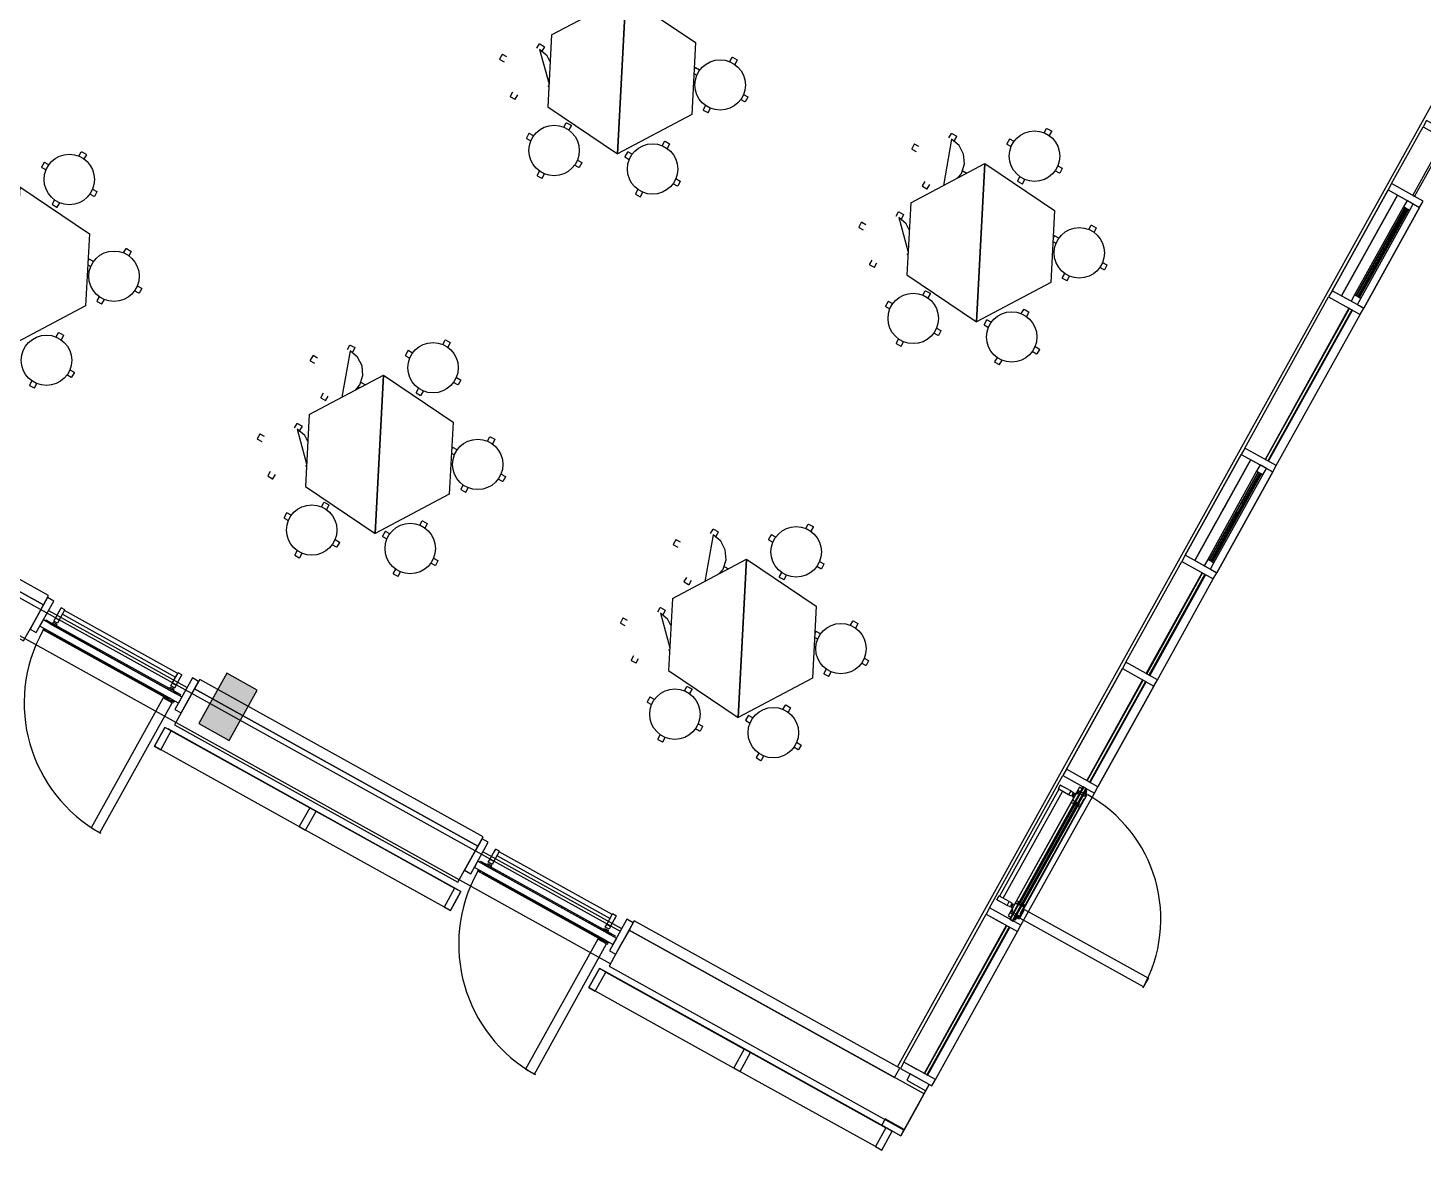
# Model space of a CAD drawing. Header units: metres. Extents: x 2.3 to 42.8, y 0.9 to 31.9.
# Drawn here: x 18.108 to 21.921, y 0.925 to 3.992 of the extents above; entities that cross this region are included whole.
import ezdxf

# ---------------------------------------------------------------- set-up
doc = ezdxf.new("R2010")
doc.units = ezdxf.units.M
for name, color, linetype in [('ARREDI', 9, 'Continuous'), ('INFISSI_VETRATE', 4, 'Continuous'), ('PARETI_STRUTTURE', 7, 'Continuous'), ('PILASTRI_SETTI', 8, 'Continuous'), ('PORTE_SCALE', 2, 'Continuous')]:
    doc.layers.add(name, color=color, linetype=linetype)

msp = doc.modelspace()

# ---------------------------------------------------------------- linework, layer by layer
at = {"layer": 'ARREDI'}
for points in [[(19.5393, 3.9723), (19.7422, 4.0798), (19.7192, 3.6473), (19.7422, 4.0798), (19.9325, 3.9514)], [(19.5393, 3.9723), (19.5289, 3.7757)], [(19.4993, 3.9358), (19.5058, 3.9476)], [(19.5058, 3.9476), (19.5069, 3.9479)], [(19.5354, 3.8985), (19.5269, 3.915), (19.5064, 3.9324), (19.5322, 3.8375)], [(19.5069, 3.9479), (19.5193, 3.941)], [(19.5196, 3.9399), (19.513, 3.9282)], [(19.5193, 3.941), (19.5196, 3.9399)], [(19.9325, 3.9514), (19.9221, 3.7548)], [(19.4041, 3.9185), (19.3972, 3.9061)], [(19.3972, 3.9061), (19.3975, 3.905)], [(19.3975, 3.905), (19.4093, 3.8985)], [(19.4052, 3.9188), (19.4041, 3.9185)], [(19.4169, 3.9123), (19.4052, 3.9188)], [(20.0262, 3.8994), (20.0327, 3.9111)], [(20.0327, 3.9111), (20.0338, 3.9114)], [(20.0338, 3.9114), (20.0462, 3.9046)], [(20.0465, 3.9035), (20.04, 3.8918)], [(20.0462, 3.9046), (20.0465, 3.9035)], [(19.928, 3.8666), (19.9362, 3.8621)], [(19.931, 3.8821), (19.9286, 3.8776)], [(19.9321, 3.8824), (19.931, 3.8821)], [(19.9438, 3.8759), (19.9321, 3.8824)], [(19.4328, 3.8162), (19.4263, 3.8044)], [(19.5318, 3.8305), (19.529, 3.8321)], [(19.4263, 3.8044), (19.4266, 3.8034)], [(19.4266, 3.8034), (19.439, 3.7965)], [(19.439, 3.7965), (19.4401, 3.7968)], [(19.4401, 3.7968), (19.4466, 3.8085)], [(19.5289, 3.7757), (19.7192, 3.6473)], [(19.9597, 3.7797), (19.9532, 3.768)], [(20.0676, 3.7891), (20.0559, 3.7956)], [(20.0635, 3.8094), (20.0752, 3.8029)], [(20.0687, 3.7894), (20.0676, 3.7891)], [(20.0756, 3.8018), (20.0687, 3.7894)], [(20.0753, 3.8029), (20.0756, 3.8018)], [(19.9221, 3.7548), (19.7192, 3.6473)], [(19.9532, 3.768), (19.9535, 3.7669)], [(19.9535, 3.7669), (19.9659, 3.76)], [(19.9659, 3.76), (19.967, 3.7603)], [(19.967, 3.7603), (19.9735, 3.7721)], [(19.4773, 3.7028), (19.4704, 3.6905)], [(19.4783, 3.7032), (19.4773, 3.7028)], [(19.4901, 3.6966), (19.4783, 3.7032)], [(19.5724, 3.7202), (19.5789, 3.7319)], [(19.5789, 3.7319), (19.58, 3.7322)], [(19.58, 3.7322), (19.5924, 3.7254)], [(19.5927, 3.7243), (19.5862, 3.7126)], [(19.5924, 3.7253), (19.5927, 3.7243)], [(20.6254, 3.6911), (20.6319, 3.7028)], [(20.6319, 3.7028), (20.633, 3.7031)], [(20.633, 3.7031), (20.6454, 3.6962)], [(20.8856, 3.7048), (20.8921, 3.7165)], [(20.8921, 3.7165), (20.8932, 3.7168)], [(20.8932, 3.7168), (20.9056, 3.7099)], [(20.9059, 3.7088), (20.8994, 3.6971)], [(20.9056, 3.7099), (20.9059, 3.7088)], [(19.4704, 3.6905), (19.4707, 3.6894)], [(19.4707, 3.6894), (19.4824, 3.6829)], [(19.8416, 3.6696), (19.8481, 3.6813)], [(19.8481, 3.6813), (19.8492, 3.6816)], [(19.8492, 3.6816), (19.8615, 3.6748)], [(19.8619, 3.6737), (19.8553, 3.662)], [(19.8615, 3.6748), (19.8619, 3.6737)], [(20.5303, 3.6737), (20.5234, 3.6613)], [(20.5234, 3.6613), (20.5237, 3.6603)], [(20.5313, 3.674), (20.5303, 3.6737)], [(20.5431, 3.6675), (20.5313, 3.674)], [(20.6481, 3.5807), (20.6593, 3.594), (20.6675, 3.6196), (20.6653, 3.6464), (20.653, 3.6703), (20.6325, 3.6876), (20.61, 3.5605)], [(20.6457, 3.6952), (20.6392, 3.6834)], [(20.6454, 3.6962), (20.6457, 3.6952)], [(20.7835, 3.675), (20.7839, 3.674)], [(20.7904, 3.6874), (20.7836, 3.675)], [(20.7839, 3.6739), (20.7956, 3.6674)], [(20.7915, 3.6877), (20.7904, 3.6874)], [(20.8032, 3.6812), (20.7915, 3.6877)], [(18.1522, 3.6236), (18.1453, 3.6112)], [(18.1533, 3.6239), (18.1522, 3.6236)], [(18.165, 3.6174), (18.1533, 3.6239)], [(18.2474, 3.641), (18.2539, 3.6527)], [(18.2539, 3.6527), (18.255, 3.653)], [(18.255, 3.653), (18.2673, 3.6461)], [(18.2677, 3.645), (18.2611, 3.6333)], [(18.2673, 3.6461), (18.2677, 3.6451)], [(19.6097, 3.6302), (19.6215, 3.6237)], [(19.6215, 3.6237), (19.6218, 3.6226)], [(19.7464, 3.6523), (19.7395, 3.6399)], [(19.7395, 3.6399), (19.7398, 3.6388)], [(19.7398, 3.6388), (19.7516, 3.6323)], [(19.7475, 3.6526), (19.7464, 3.6523)], [(19.7592, 3.6461), (19.7475, 3.6526)], [(20.5237, 3.6603), (20.5354, 3.6538)], [(18.1453, 3.6112), (18.1456, 3.6102)], [(18.1456, 3.6102), (18.1574, 3.6036)], [(19.506, 3.6005), (19.4994, 3.5888)], [(19.4995, 3.5888), (19.4998, 3.5877)], [(19.4998, 3.5877), (19.5121, 3.5808)], [(19.5132, 3.5811), (19.5197, 3.5929)], [(19.6138, 3.6099), (19.6021, 3.6164)], [(19.6149, 3.6102), (19.6138, 3.6099)], [(19.6218, 3.6226), (19.6149, 3.6102)], [(20.5209, 3.5133), (20.7237, 3.6208), (20.7008, 3.1883), (20.7237, 3.6208), (20.9141, 3.4924)], [(20.6578, 3.5858), (20.6551, 3.5873)], [(20.6628, 3.6011), (20.6744, 3.5946)], [(20.8191, 3.5851), (20.8126, 3.5733)], [(20.927, 3.5945), (20.9153, 3.601)], [(20.9229, 3.6148), (20.9346, 3.6082)], [(20.9281, 3.5948), (20.927, 3.5945)], [(20.9349, 3.6072), (20.9281, 3.5948)], [(20.9346, 3.6082), (20.9349, 3.6072)], [(17.8827, 3.4495), (18.0855, 3.557), (18.0625, 3.1245), (18.0855, 3.557), (18.2758, 3.4286)], [(18.2847, 3.551), (18.2964, 3.5444)], [(19.5122, 3.5808), (19.5132, 3.5811)], [(19.7751, 3.5499), (19.7686, 3.5382)], [(19.883, 3.5593), (19.8713, 3.5658)], [(19.8789, 3.5796), (19.8906, 3.5731)], [(19.884, 3.5596), (19.883, 3.5593)], [(19.8909, 3.572), (19.8841, 3.5596)], [(19.8906, 3.5731), (19.8909, 3.572)], [(20.559, 3.5714), (20.5525, 3.5597)], [(20.5525, 3.5597), (20.5528, 3.5586)], [(20.5528, 3.5586), (20.5652, 3.5517)], [(20.5652, 3.5517), (20.5662, 3.552)], [(20.5662, 3.552), (20.5727, 3.5637)], [(20.8126, 3.5733), (20.8129, 3.5723)], [(20.8129, 3.5723), (20.8253, 3.5654)], [(20.8253, 3.5654), (20.8264, 3.5657)], [(20.8264, 3.5657), (20.8329, 3.5774)], [(18.1809, 3.5213), (18.1744, 3.5096)], [(18.1744, 3.5096), (18.1747, 3.5085)], [(18.1747, 3.5085), (18.1871, 3.5016)], [(18.1882, 3.5019), (18.1947, 3.5136)], [(18.2888, 3.5307), (18.2771, 3.5372)], [(18.2898, 3.531), (18.2888, 3.5307)], [(18.2967, 3.5434), (18.2899, 3.531)], [(18.2964, 3.5444), (18.2967, 3.5434)], [(19.7686, 3.5382), (19.7689, 3.5371)], [(19.7689, 3.5371), (19.7813, 3.5303)], [(19.7813, 3.5302), (19.7824, 3.5306)], [(19.7824, 3.5306), (19.7889, 3.5423)], [(20.5209, 3.5133), (20.5104, 3.3167)], [(18.1871, 3.5016), (18.1882, 3.5019)], [(20.4808, 3.4768), (20.4874, 3.4885)], [(20.4874, 3.4885), (20.4884, 3.4888)], [(20.517, 3.4394), (20.5085, 3.456), (20.4879, 3.4734), (20.5137, 3.3785)], [(20.4884, 3.4888), (20.5008, 3.482)], [(20.5011, 3.4809), (20.4946, 3.4692)], [(20.5008, 3.482), (20.5011, 3.4809)], [(20.9141, 3.4924), (20.9036, 3.2958)], [(20.3857, 3.4595), (20.3788, 3.4471)], [(20.3788, 3.4471), (20.3791, 3.446)], [(20.3791, 3.446), (20.3908, 3.4395)], [(20.3868, 3.4598), (20.3857, 3.4595)], [(20.3985, 3.4533), (20.3868, 3.4598)], [(21.0078, 3.4404), (21.0143, 3.4521)], [(21.0143, 3.4521), (21.0153, 3.4524)], [(21.0153, 3.4524), (21.0277, 3.4455)], [(21.028, 3.4445), (21.0215, 3.4327)], [(21.0277, 3.4455), (21.028, 3.4445)], [(18.2758, 3.4286), (18.2654, 3.232)], [(20.9096, 3.4076), (20.9177, 3.403)], [(20.9126, 3.423), (20.9101, 3.4186)], [(20.9137, 3.4233), (20.9126, 3.423)], [(20.9254, 3.4168), (20.9137, 3.4233)], [(18.2744, 3.3592), (18.2719, 3.3548)], [(18.2755, 3.3595), (18.2744, 3.3592)], [(18.2872, 3.353), (18.2755, 3.3595)], [(18.3695, 3.3766), (18.3761, 3.3883)], [(18.3761, 3.3883), (18.3771, 3.3886)], [(18.3771, 3.3886), (18.3895, 3.3817)], [(18.3898, 3.3807), (18.3833, 3.3689)], [(18.3895, 3.3817), (18.3898, 3.3807)], [(20.4144, 3.3571), (20.4079, 3.3454)], [(20.5133, 3.3715), (20.5105, 3.373)], [(18.2713, 3.3438), (18.2795, 3.3393)], [(20.4079, 3.3454), (20.4082, 3.3443)], [(20.4082, 3.3443), (20.4206, 3.3374)], [(20.4206, 3.3374), (20.4216, 3.3377)], [(20.4216, 3.3377), (20.4282, 3.3495)], [(20.9413, 3.3207), (20.9348, 3.309)], [(21.0492, 3.3301), (21.0374, 3.3366)], [(21.0451, 3.3504), (21.0568, 3.3438)], [(21.0502, 3.3304), (21.0492, 3.3301)], [(21.0571, 3.3428), (21.0502, 3.3304)], [(21.0568, 3.3439), (21.0571, 3.3428)], [(18.4069, 3.2866), (18.4186, 3.2801)], [(18.4186, 3.2801), (18.4189, 3.279)], [(20.5104, 3.3167), (20.7008, 3.1883)], [(20.9036, 3.2958), (20.7008, 3.1883)], [(20.9348, 3.309), (20.9351, 3.3079)], [(20.9351, 3.3079), (20.9475, 3.301)], [(20.9475, 3.301), (20.9486, 3.3013)], [(20.9486, 3.3013), (20.9551, 3.313)], [(18.3031, 3.2569), (18.2966, 3.2452)], [(18.2966, 3.2452), (18.2969, 3.2441)], [(18.2969, 3.2441), (18.3093, 3.2372)], [(18.3103, 3.2375), (18.3169, 3.2492)], [(18.4109, 3.2663), (18.3992, 3.2728)], [(18.412, 3.2666), (18.4109, 3.2663)], [(18.4189, 3.279), (18.412, 3.2666)], [(20.4588, 3.2438), (20.4519, 3.2314)], [(20.4599, 3.2441), (20.4588, 3.2438)], [(20.4716, 3.2376), (20.4599, 3.2441)], [(20.554, 3.2612), (20.5605, 3.2729)], [(20.5605, 3.2729), (20.5616, 3.2732)], [(20.5616, 3.2732), (20.574, 3.2663)], [(20.5743, 3.2652), (20.5677, 3.2535)], [(20.574, 3.2663), (20.5743, 3.2652)], [(18.2654, 3.232), (18.0626, 3.1245)], [(18.3093, 3.2372), (18.3103, 3.2375)], [(20.4519, 3.2314), (20.4522, 3.2303)], [(20.4522, 3.2303), (20.464, 3.2238)], [(20.8231, 3.2106), (20.8296, 3.2223)], [(20.8296, 3.2223), (20.8307, 3.2226)], [(20.8307, 3.2226), (20.8431, 3.2157)], [(20.8434, 3.2147), (20.8369, 3.2029)], [(20.8431, 3.2157), (20.8434, 3.2147)], [(20.5913, 3.1711), (20.603, 3.1646)], [(20.728, 3.1932), (20.7211, 3.1808)], [(20.7211, 3.1808), (20.7214, 3.1798)], [(20.7214, 3.1798), (20.7331, 3.1732)], [(20.729, 3.1935), (20.728, 3.1932)], [(20.7408, 3.187), (20.729, 3.1935)], [(18.1849, 3.1468), (18.1914, 3.1585)], [(18.1914, 3.1585), (18.1925, 3.1588)], [(18.1925, 3.1588), (18.2049, 3.1519)], [(18.2052, 3.1509), (18.1987, 3.1391)], [(18.2049, 3.1519), (18.2052, 3.1509)], [(19.2416, 3.1265), (19.2481, 3.1382)], [(19.2481, 3.1383), (19.2492, 3.1386)], [(19.2492, 3.1386), (19.2616, 3.1317)], [(19.2619, 3.1306), (19.2554, 3.1189)], [(19.2616, 3.1317), (19.2619, 3.1306)], [(20.4875, 3.1415), (20.481, 3.1297)], [(20.481, 3.1297), (20.4813, 3.1287)], [(20.4813, 3.1287), (20.4937, 3.1218)], [(20.4948, 3.1221), (20.5013, 3.1338)], [(20.5954, 3.1509), (20.5837, 3.1574)], [(20.5965, 3.1512), (20.5954, 3.1509)], [(20.6033, 3.1636), (20.5965, 3.1512)], [(20.603, 3.1646), (20.6033, 3.1636)], [(18.8863, 3.0955), (18.8794, 3.0831)], [(18.8874, 3.0958), (18.8863, 3.0955)], [(18.8991, 3.0893), (18.8874, 3.0958)], [(19.0041, 3.0025), (19.0154, 3.0157), (19.0236, 3.0413), (19.0214, 3.0681), (19.0091, 3.092), (18.9886, 3.1094), (18.966, 2.9823)], [(18.9815, 3.1129), (18.988, 3.1246)], [(18.988, 3.1246), (18.989, 3.1249)], [(18.989, 3.1249), (19.0014, 3.118)], [(19.0017, 3.1169), (18.9952, 3.1052)], [(19.0014, 3.118), (19.0017, 3.1169)], [(19.1465, 3.1092), (19.1396, 3.0968)], [(19.1396, 3.0968), (19.1399, 3.0957)], [(19.1399, 3.0957), (19.1516, 3.0892)], [(19.1475, 3.1095), (19.1465, 3.1092)], [(19.1593, 3.103), (19.1475, 3.1095)], [(20.4937, 3.1218), (20.4948, 3.1221)], [(20.7567, 3.0909), (20.7502, 3.0792)], [(20.8645, 3.1003), (20.8528, 3.1068)], [(20.8605, 3.1206), (20.8722, 3.1141)], [(20.8656, 3.1006), (20.8645, 3.1003)], [(20.8725, 3.113), (20.8656, 3.1006)], [(20.8722, 3.1141), (20.8725, 3.113)], [(18.2222, 3.0568), (18.234, 3.0503)], [(18.8794, 3.0831), (18.8797, 3.082)], [(18.8797, 3.082), (18.8914, 3.0755)], [(20.7502, 3.0792), (20.7505, 3.0781)], [(20.7505, 3.0781), (20.7629, 3.0712)], [(20.7629, 3.0712), (20.7639, 3.0715)], [(20.7639, 3.0715), (20.7704, 3.0832)], [(18.1185, 3.0271), (18.1119, 3.0154)], [(18.1119, 3.0154), (18.1123, 3.0143)], [(18.1123, 3.0143), (18.1246, 3.0074)], [(18.1257, 3.0077), (18.1322, 3.0194)], [(18.2263, 3.0365), (18.2146, 3.043)], [(18.2274, 3.0368), (18.2263, 3.0365)], [(18.2343, 3.0492), (18.2274, 3.0368)], [(18.234, 3.0503), (18.2343, 3.0492)], [(18.8769, 2.935), (19.0798, 3.0426), (19.0568, 2.6101), (19.0798, 3.0426), (19.2701, 2.9142)], [(19.0188, 3.0228), (19.0304, 3.0164)], [(19.283, 3.0162), (19.2713, 3.0227)], [(19.2789, 3.0365), (19.2907, 3.03)], [(19.2841, 3.0165), (19.283, 3.0162)], [(19.291, 3.0289), (19.2841, 3.0165)], [(19.2907, 3.03), (19.291, 3.0289)], [(18.1246, 3.0074), (18.1257, 3.0077)], [(18.915, 2.9932), (18.9085, 2.9814)], [(18.9085, 2.9814), (18.9088, 2.9804)], [(18.9088, 2.9804), (18.9212, 2.9735)], [(18.9223, 2.9738), (18.9288, 2.9855)], [(19.0138, 3.0076), (19.0111, 3.0091)], [(19.1752, 3.0068), (19.1687, 2.9951)], [(19.1687, 2.9951), (19.169, 2.994)], [(19.169, 2.994), (19.1813, 2.9872)], [(19.1814, 2.9872), (19.1824, 2.9875)], [(19.1824, 2.9875), (19.1889, 2.9992)], [(18.9212, 2.9735), (18.9223, 2.9738)], [(18.8369, 2.8986), (18.8434, 2.9103)], [(18.8434, 2.9103), (18.8445, 2.9106)], [(18.8445, 2.9106), (18.8568, 2.9037)], [(18.8572, 2.9027), (18.8506, 2.8909)], [(18.8568, 2.9037), (18.8572, 2.9027)], [(18.8769, 2.935), (18.8665, 2.7384)], [(19.2701, 2.9142), (19.2597, 2.7176)], [(18.7417, 2.8812), (18.7348, 2.8688)], [(18.7348, 2.8688), (18.7351, 2.8678)], [(18.7351, 2.8678), (18.7469, 2.8612)], [(18.7428, 2.8815), (18.7417, 2.8812)], [(18.7545, 2.875), (18.7428, 2.8815)], [(18.873, 2.8612), (18.8645, 2.8778), (18.844, 2.8951), (18.8697, 2.8002)], [(19.3638, 2.8621), (19.3703, 2.8739)], [(19.3703, 2.8739), (19.3714, 2.8742)], [(19.3714, 2.8742), (19.3838, 2.8673)], [(19.3841, 2.8662), (19.3776, 2.8545)], [(19.3838, 2.8673), (19.3841, 2.8662)], [(19.2656, 2.8294), (19.2738, 2.8248)], [(19.2686, 2.8448), (19.2662, 2.8403)], [(19.2697, 2.8451), (19.2686, 2.8448)], [(19.2814, 2.8386), (19.2697, 2.8451)], [(18.8694, 2.7932), (18.8666, 2.7948)], [(18.7704, 2.7789), (18.7639, 2.7672)], [(18.7639, 2.7672), (18.7642, 2.7661)], [(18.7642, 2.7661), (18.7766, 2.7592)], [(18.7766, 2.7592), (18.7777, 2.7595)], [(18.7777, 2.7595), (18.7842, 2.7712)], [(19.4052, 2.7518), (19.3935, 2.7584)], [(19.4011, 2.7721), (19.4128, 2.7656)], [(19.4063, 2.7522), (19.4052, 2.7518)], [(19.4131, 2.7645), (19.4063, 2.7522)], [(19.4128, 2.7656), (19.4131, 2.7645)], [(18.8665, 2.7384), (19.0568, 2.6101)], [(19.2596, 2.7176), (19.0568, 2.6101)], [(19.2973, 2.7424), (19.2908, 2.7307)], [(19.2908, 2.7307), (19.2911, 2.7297)], [(19.2911, 2.7297), (19.3035, 2.7228)], [(19.3035, 2.7228), (19.3046, 2.7231)], [(19.3046, 2.7231), (19.3111, 2.7348)], [(18.91, 2.6829), (18.9165, 2.6946)], [(18.9165, 2.6947), (18.9176, 2.695)], [(18.9176, 2.695), (18.93, 2.6881)], [(18.9303, 2.687), (18.9238, 2.6753)], [(18.93, 2.6881), (18.9303, 2.687)], [(18.8148, 2.6656), (18.808, 2.6532)], [(18.808, 2.6532), (18.8083, 2.6521)], [(18.8083, 2.6521), (18.82, 2.6456)], [(18.8159, 2.6659), (18.8148, 2.6656)], [(18.8276, 2.6594), (18.8159, 2.6659)], [(19.1792, 2.6323), (19.1857, 2.6441)], [(19.1857, 2.6441), (19.1867, 2.6444)], [(19.1867, 2.6444), (19.1991, 2.6375)], [(19.1994, 2.6364), (19.1929, 2.6247)], [(19.1991, 2.6375), (19.1994, 2.6364)], [(20.2341, 2.6233), (20.2406, 2.635)], [(20.2406, 2.635), (20.2417, 2.6353)], [(20.2417, 2.6353), (20.2541, 2.6285)], [(19.084, 2.615), (19.0771, 2.6026)], [(19.0771, 2.6026), (19.0774, 2.6015)], [(19.0774, 2.6015), (19.0891, 2.595)], [(19.0851, 2.6153), (19.084, 2.615)], [(19.0968, 2.6088), (19.0851, 2.6153)], [(19.9966, 2.4993), (20.0079, 2.5125), (20.0161, 2.5381), (20.0139, 2.5649), (20.0016, 2.5888), (19.9811, 2.6062), (19.9585, 2.479)], [(19.974, 2.6096), (19.9805, 2.6214)], [(19.9805, 2.6214), (19.9816, 2.6217)], [(19.9816, 2.6217), (19.9939, 2.6148)], [(19.9943, 2.6137), (19.9877, 2.602)], [(19.9939, 2.6148), (19.9943, 2.6137)], [(20.139, 2.606), (20.1321, 2.5936)], [(20.1321, 2.5936), (20.1324, 2.5925)], [(20.14, 2.6063), (20.139, 2.606)], [(20.1518, 2.5998), (20.14, 2.6063)], [(20.2544, 2.6274), (20.2479, 2.6157)], [(20.2541, 2.6285), (20.2544, 2.6274)], [(18.8436, 2.5632), (18.837, 2.5515)], [(18.8508, 2.5439), (18.8573, 2.5556)], [(18.9514, 2.5726), (18.9397, 2.5791)], [(18.9473, 2.5929), (18.9591, 2.5864)], [(18.9525, 2.5729), (18.9514, 2.5726)], [(18.9594, 2.5853), (18.9525, 2.5729)], [(18.9591, 2.5864), (18.9594, 2.5853)], [(19.8788, 2.5923), (19.8719, 2.5799)], [(19.8719, 2.5799), (19.8722, 2.5788)], [(19.8722, 2.5788), (19.884, 2.5723)], [(19.8799, 2.5926), (19.8788, 2.5923)], [(19.8916, 2.5861), (19.8799, 2.5926)], [(20.1324, 2.5925), (20.1441, 2.586)], [(18.837, 2.5515), (18.8373, 2.5504)], [(18.8373, 2.5504), (18.8497, 2.5436)], [(18.8497, 2.5436), (18.8508, 2.5439)], [(19.2206, 2.5221), (19.2088, 2.5286)], [(19.2165, 2.5423), (19.2282, 2.5358)], [(19.2216, 2.5224), (19.2206, 2.5221)], [(19.2285, 2.5347), (19.2216, 2.5224)], [(19.2282, 2.5358), (19.2285, 2.5348)], [(19.8694, 2.4318), (20.0723, 2.5393), (20.0493, 2.1068), (20.0723, 2.5393), (20.2626, 2.411)], [(20.0113, 2.5196), (20.0229, 2.5132)], [(20.2755, 2.513), (20.2638, 2.5195)], [(20.2715, 2.5333), (20.2832, 2.5268)], [(20.2835, 2.5257), (20.2766, 2.5133)], [(20.2832, 2.5268), (20.2835, 2.5257)], [(19.1127, 2.5127), (19.1062, 2.5009)], [(19.1062, 2.5009), (19.1065, 2.4999)], [(19.1065, 2.4999), (19.1189, 2.493)], [(19.1189, 2.493), (19.12, 2.4933)], [(19.12, 2.4933), (19.1265, 2.505)], [(19.9075, 2.4899), (19.901, 2.4782)], [(19.9148, 2.4706), (19.9213, 2.4823)], [(20.0063, 2.5044), (20.0036, 2.5059)], [(20.1677, 2.5036), (20.1612, 2.4919)], [(20.1612, 2.4919), (20.1615, 2.4908)], [(20.1615, 2.4908), (20.1739, 2.484)], [(20.1739, 2.4839), (20.1749, 2.4843)], [(20.1749, 2.4843), (20.1814, 2.496)], [(20.2766, 2.5133), (20.2755, 2.513)], [(19.901, 2.4782), (19.9013, 2.4772)], [(19.9013, 2.4772), (19.9137, 2.4703)], [(19.9137, 2.4703), (19.9148, 2.4706)], [(18.1933, 2.3728), (18.183, 2.3785), (18.1976, 2.405), (18.1982, 2.4059), (18.1985, 2.4066), (18.1986, 2.4068)], [(18.1982, 2.406), (18.1977, 2.405), (18.1969, 2.4037), (18.1961, 2.4022), (18.1952, 2.4006), (18.1944, 2.399), (18.1935, 2.3976), (18.1928, 2.3963)], [(18.1933, 2.3728), (18.208, 2.3992), (18.2085, 2.4002), (18.2089, 2.4008), (18.209, 2.401), (18.1986, 2.4068)], [(19.8294, 2.3954), (19.8359, 2.4071)], [(19.8359, 2.4071), (19.837, 2.4074)], [(19.837, 2.4074), (19.8494, 2.4005)], [(19.8694, 2.4318), (19.859, 2.2352)], [(20.2626, 2.411), (20.2522, 2.2144)], [(18.1426, 2.3602), (18.1472, 2.3685)], [(18.1552, 2.3707), (18.157, 2.374)], [(18.157, 2.374), (18.1713, 2.366)], [(18.1645, 2.3683), (18.1633, 2.3662)], [(18.1707, 2.3649), (18.1645, 2.3683)], [(18.1674, 2.3653), (18.168, 2.3664)], [(18.1697, 2.364), (18.1674, 2.3653)], [(18.168, 2.3664), (18.1703, 2.3651)], [(18.1681, 2.3636), (18.1687, 2.3646)], [(18.1687, 2.3646), (18.1728, 2.3623)], [(18.1703, 2.3651), (18.1697, 2.3641)], [(18.1713, 2.366), (18.1707, 2.3649)], [(18.1728, 2.3623), (18.1741, 2.3645)], [(18.1741, 2.3645), (18.1922, 2.3544)], [(18.1749, 2.364), (18.1768, 2.3675)], [(18.1768, 2.3675), (18.1872, 2.3617), (18.1852, 2.3583)], [(18.1786, 2.3706), (18.1829, 2.3785)], [(18.1889, 2.3649), (18.1786, 2.3706)], [(18.1933, 2.3728), (18.1889, 2.3649)], [(18.2023, 2.389), (18.5116, 2.2172)], [(18.5173, 2.2275), (18.208, 2.3993)], [(19.7342, 2.378), (19.7273, 2.3656)], [(19.7273, 2.3656), (19.7276, 2.3645)], [(19.7276, 2.3645), (19.7394, 2.358)], [(19.7353, 2.3783), (19.7342, 2.378)], [(19.747, 2.3718), (19.7353, 2.3783)], [(19.8655, 2.358), (19.857, 2.3745), (19.8365, 2.3919), (19.8623, 2.297)], [(19.8497, 2.3994), (19.8431, 2.3877)], [(19.8494, 2.4005), (19.8497, 2.3994)], [(20.3563, 2.3589), (20.3628, 2.3706)], [(20.3628, 2.3707), (20.3639, 2.371)], [(20.3639, 2.371), (20.3763, 2.3641)], [(18.15, 2.3463), (18.1517, 2.3493)], [(18.1615, 2.3399), (18.15, 2.3463)], [(18.1517, 2.3493), (18.1582, 2.3457)], [(18.1543, 2.3479), (18.1518, 2.3493)], [(18.1623, 2.3414), (18.1615, 2.3399)], [(18.1857, 2.3284), (18.1623, 2.3414)], [(18.1852, 2.3583), (18.1749, 2.364)], [(18.1869, 2.3306), (18.1857, 2.3284)], [(18.1904, 2.3512), (18.1922, 2.3544)], [(18.1904, 2.3512), (18.1922, 2.3544), (18.1982, 2.3511)], [(18.1982, 2.3511), (18.1964, 2.3479)], [(20.2581, 2.3262), (20.2663, 2.3216)], [(20.2611, 2.3416), (20.2587, 2.3371)], [(20.2622, 2.3419), (20.2611, 2.3416)], [(20.2739, 2.3354), (20.2622, 2.3419)], [(20.3766, 2.363), (20.3701, 2.3513)], [(20.3763, 2.3641), (20.3766, 2.363)], [(19.8619, 2.29), (19.8591, 2.2916)], [(19.7629, 2.2757), (19.7564, 2.2639)], [(19.7564, 2.2639), (19.7567, 2.2629)], [(19.7567, 2.2629), (19.7691, 2.256)], [(19.7691, 2.256), (19.7702, 2.2563)], [(19.7702, 2.2563), (19.7767, 2.268)], [(20.3977, 2.2486), (20.386, 2.2551)], [(20.3936, 2.2689), (20.4053, 2.2624)], [(20.4057, 2.2613), (20.3988, 2.2489)], [(20.4054, 2.2624), (20.4057, 2.2613)], [(18.5026, 2.2011), (18.5173, 2.2275), (18.5179, 2.2285), (18.5182, 2.2291), (18.5183, 2.2293)], [(18.513, 2.1953), (18.5276, 2.2218), (18.5282, 2.2227), (18.5285, 2.2234), (18.5286, 2.2236), (18.5183, 2.2293)], [(18.5228, 2.2131), (18.5235, 2.2144), (18.5243, 2.2158), (18.5252, 2.2174), (18.5261, 2.219), (18.5269, 2.2205), (18.5276, 2.2218), (18.5282, 2.2227)], [(19.859, 2.2352), (20.0493, 2.1068)], [(20.2522, 2.2144), (20.0493, 2.1068)], [(20.2898, 2.2392), (20.2833, 2.2275)], [(20.2833, 2.2275), (20.2836, 2.2264)], [(20.2836, 2.2264), (20.296, 2.2196)], [(20.296, 2.2196), (20.2971, 2.2199)], [(20.2971, 2.2199), (20.3036, 2.2316)], [(20.3988, 2.2489), (20.3977, 2.2486)], [(18.4824, 2.1891), (18.4842, 2.1923)], [(18.4842, 2.1923), (18.4901, 2.189)], [(18.5083, 2.1789), (18.4901, 2.189), (18.4883, 2.1858)], [(18.4883, 2.1858), (18.4901, 2.189)], [(18.5049, 2.1808), (18.4946, 2.1865), (18.4965, 2.19)], [(18.4965, 2.19), (18.5068, 2.1843)], [(18.5086, 2.1874), (18.4982, 2.1931), (18.5026, 2.2011)], [(18.5026, 2.2011), (18.513, 2.1953), (18.5086, 2.1874)], [(18.5068, 2.1843), (18.5049, 2.1808)], [(18.5083, 2.1789), (18.5071, 2.1767)], [(18.5071, 2.1767), (18.5112, 2.1744)], [(18.5102, 2.175), (18.5108, 2.176)], [(18.5125, 2.1737), (18.5102, 2.175)], [(18.5104, 2.1762), (18.5111, 2.1774)], [(18.5166, 2.1728), (18.5104, 2.1762)], [(18.5108, 2.176), (18.5131, 2.1747)], [(18.5112, 2.1744), (18.5109, 2.1739)], [(18.5111, 2.1774), (18.5254, 2.1695)], [(18.5131, 2.1747), (18.5125, 2.1737)], [(19.9025, 2.1797), (19.909, 2.1914)], [(19.909, 2.1914), (19.9101, 2.1917)], [(19.9101, 2.1917), (19.9225, 2.1849)], [(19.9228, 2.1838), (19.9163, 2.1721)], [(19.9225, 2.1849), (19.9228, 2.1838)], [(18.4715, 2.1697), (18.4727, 2.1719)], [(18.4949, 2.1567), (18.4715, 2.1697)], [(18.4941, 2.1553), (18.4949, 2.1567)], [(18.5056, 2.1489), (18.4941, 2.1553)], [(18.5007, 2.1555), (18.5073, 2.1519)], [(18.5072, 2.1519), (18.5046, 2.1534)], [(18.5073, 2.1519), (18.5056, 2.1489)], [(18.5155, 2.1707), (18.5166, 2.1728)], [(18.5259, 2.1582), (18.5213, 2.1499)], [(18.5253, 2.1695), (18.5235, 2.1662)], [(19.8074, 2.1624), (19.8005, 2.15)], [(19.8005, 2.15), (19.8008, 2.1489)], [(19.8008, 2.1489), (19.8125, 2.1424)], [(19.8084, 2.1627), (19.8074, 2.1624)], [(19.8202, 2.1562), (19.8084, 2.1627)], [(20.1717, 2.1291), (20.1782, 2.1409)], [(20.1782, 2.1409), (20.1793, 2.1412)], [(20.1793, 2.1412), (20.1916, 2.1343)], [(20.0765, 2.1118), (20.0696, 2.0994)], [(20.0696, 2.0994), (20.0699, 2.0983)], [(20.0699, 2.0983), (20.0817, 2.0918)], [(20.0776, 2.1121), (20.0765, 2.1118)], [(20.0893, 2.1056), (20.0776, 2.1121)], [(20.192, 2.1332), (20.1854, 2.1215)], [(20.1916, 2.1343), (20.192, 2.1332)], [(18.4913, 2.0756), (18.8871, 1.8558)], [(19.8361, 2.06), (19.8295, 2.0483)], [(19.9439, 2.0694), (19.9322, 2.0759)], [(19.9398, 2.0897), (19.9516, 2.0832)], [(19.945, 2.0697), (19.9439, 2.0694)], [(19.9519, 2.0821), (19.945, 2.0697)], [(19.9516, 2.0832), (19.9519, 2.0821)], [(19.8296, 2.0483), (19.8299, 2.0472)], [(19.8299, 2.0472), (19.8422, 2.0403)], [(19.8422, 2.0403), (19.8433, 2.0406)], [(19.8433, 2.0406), (19.8498, 2.0524)], [(20.2131, 2.0188), (20.2014, 2.0254)], [(20.209, 2.0391), (20.2207, 2.0326)], [(20.221, 2.0315), (20.2142, 2.0191)], [(20.2207, 2.0326), (20.221, 2.0315)], [(20.1052, 2.0094), (20.0987, 1.9977)], [(20.0987, 1.9977), (20.099, 1.9966)], [(20.099, 1.9966), (20.1114, 1.9898)], [(20.1114, 1.9898), (20.1125, 1.9901)], [(20.1125, 1.9901), (20.119, 2.0018)], [(20.2141, 2.0191), (20.2131, 2.0188)], [(20.9257, 1.9106), (20.7635, 1.6185)], [(20.958, 1.9062), (20.9315, 1.9209), (20.9305, 1.9214), (20.9299, 1.9218), (20.9297, 1.9219), (20.9239, 1.9116)], [(20.958, 1.9062), (20.9522, 1.8959), (20.9257, 1.9106), (20.9248, 1.9111), (20.9241, 1.9115), (20.9239, 1.9116)], [(20.9389, 1.9168), (20.9374, 1.9176), (20.9358, 1.9185), (20.9342, 1.9194), (20.9327, 1.9202), (20.9315, 1.9209), (20.9305, 1.9214)], [(20.9402, 1.9161), (20.939, 1.9167)], [(20.9894, 1.9122), (20.9824, 1.9161), (20.9744, 1.9018), (20.9756, 1.9011), (20.979, 1.9073), (20.9849, 1.9041)], [(21.0023, 1.905), (20.999, 1.9068), (21.0019, 1.912), (20.9936, 1.9166)], [(20.7738, 1.6128), (20.936, 1.9049)], [(20.9601, 1.8915), (20.9522, 1.8959)], [(20.958, 1.9062), (20.9658, 1.9018)], [(20.9658, 1.9018), (20.9601, 1.8915)], [(20.9822, 1.8992), (20.9774, 1.9019), (20.9751, 1.8978), (20.9729, 1.899), (20.9628, 1.8809), (20.9698, 1.8769)], [(20.9632, 1.8897), (20.969, 1.9001), (20.9724, 1.8982)], [(20.9667, 1.8878), (20.9632, 1.8898)], [(20.9681, 1.8739), (20.9671, 1.8744), (20.9655, 1.8714), (20.9665, 1.8709)], [(20.9724, 1.8982), (20.9667, 1.8878)], [(20.9765, 1.871), (20.9717, 1.8737), (20.9692, 1.8692), (20.974, 1.8665)], [(20.9712, 1.8762), (20.9774, 1.8727)], [(20.9795, 1.8716), (20.9816, 1.8704), (20.9782, 1.8644), (20.9821, 1.8622), (20.9951, 1.8856), (20.9965, 1.8848), (21.0029, 1.8963)], [(20.9898, 1.895), (20.9836, 1.8985)], [(20.9863, 1.9033), (20.9925, 1.8999)], [(21.0029, 1.8963), (20.9999, 1.898), (20.9963, 1.8914), (20.9919, 1.8939)], [(20.9945, 1.8987), (20.9978, 1.8969), (21.0023, 1.905)], [(18.8871, 1.8558), (19.283, 1.636)], [(19.3662, 1.7112), (19.3706, 1.7191)], [(19.3809, 1.7134), (19.3706, 1.7191), (19.3853, 1.7456), (19.3858, 1.7465), (19.3861, 1.7472), (19.3863, 1.7474)], [(19.3858, 1.7465), (19.3853, 1.7456), (19.3846, 1.7443), (19.3837, 1.7428), (19.3828, 1.7412), (19.382, 1.7396), (19.3811, 1.7381), (19.3804, 1.7369)], [(19.3809, 1.7134), (19.3956, 1.7398), (19.3961, 1.7408), (19.3965, 1.7414), (19.3966, 1.7416), (19.3863, 1.7474)], [(19.3899, 1.7296), (19.6992, 1.5578)], [(19.7049, 1.5681), (19.3956, 1.7399)], [(19.3302, 1.7008), (19.3348, 1.7091)], [(19.3376, 1.6869), (19.3393, 1.6899)], [(19.3492, 1.6805), (19.3376, 1.6869)], [(19.3393, 1.6899), (19.3458, 1.6863)], [(19.3419, 1.6884), (19.3394, 1.6899)], [(19.3428, 1.7113), (19.3446, 1.7146)], [(19.3446, 1.7146), (19.3589, 1.7066)], [(19.3499, 1.682), (19.3492, 1.6805)], [(19.3733, 1.669), (19.3499, 1.682)], [(19.3521, 1.7089), (19.3509, 1.7068)], [(19.3583, 1.7055), (19.3521, 1.7089)], [(19.355, 1.7059), (19.3556, 1.7069)], [(19.3573, 1.7046), (19.355, 1.7059)], [(19.3556, 1.7069), (19.3579, 1.7057)], [(19.3557, 1.7041), (19.3563, 1.7052)], [(19.3563, 1.7052), (19.3604, 1.7029)], [(19.3579, 1.7057), (19.3573, 1.7046)], [(19.3589, 1.7066), (19.3583, 1.7055)], [(19.3605, 1.7029), (19.3617, 1.7051)], [(19.3617, 1.7051), (19.3798, 1.695)], [(19.3625, 1.7046), (19.3644, 1.7081)], [(19.3729, 1.6989), (19.3625, 1.7046)], [(19.3644, 1.7081), (19.3748, 1.7023), (19.3728, 1.6989)], [(19.3765, 1.7055), (19.3662, 1.7112)], [(19.3809, 1.7134), (19.3765, 1.7055)], [(19.378, 1.6918), (19.3798, 1.695)], [(19.378, 1.6918), (19.3798, 1.695), (19.3858, 1.6917)], [(19.3858, 1.6917), (19.384, 1.6885)], [(19.3745, 1.6712), (19.3733, 1.669)], [(20.79, 1.6038), (20.7635, 1.6185), (20.7626, 1.619), (20.7619, 1.6193), (20.7617, 1.6195), (20.756, 1.6091)], [(20.7843, 1.5934), (20.7578, 1.6081), (20.7568, 1.6087), (20.7562, 1.609), (20.756, 1.6091)], [(20.7568, 1.6087), (20.7578, 1.6081), (20.7591, 1.6074), (20.7606, 1.6066), (20.7621, 1.6057), (20.7637, 1.6048), (20.7652, 1.604), (20.7665, 1.6033)], [(20.7842, 1.5934), (20.79, 1.6038), (20.7979, 1.5994)], [(20.8174, 1.6023), (20.8164, 1.6029), (20.8147, 1.5999), (20.8157, 1.5993)], [(19.6902, 1.5416), (19.7049, 1.5681), (19.7055, 1.5691), (19.7058, 1.5697), (19.7059, 1.5699)], [(19.7006, 1.5359), (19.7152, 1.5624), (19.7158, 1.5633), (19.7161, 1.5639), (19.7162, 1.5642), (19.7059, 1.5699)], [(20.7979, 1.5994), (20.7922, 1.589), (20.7843, 1.5934)], [(20.7989, 1.5691), (20.7931, 1.5724), (20.7965, 1.5786), (20.7953, 1.5792), (20.7874, 1.565), (20.7944, 1.561)], [(20.7953, 1.5873), (20.8011, 1.5976)], [(20.8045, 1.5957), (20.7988, 1.5854), (20.7953, 1.5873)], [(20.814, 1.5963), (20.807, 1.6002), (20.7969, 1.582), (20.7991, 1.5808), (20.7968, 1.5766), (20.8016, 1.574)], [(20.8065, 1.5649), (20.8003, 1.5684)], [(20.801, 1.5976), (20.8045, 1.5957)], [(20.803, 1.5732), (20.8092, 1.5698)], [(20.8074, 1.5539), (20.8119, 1.562), (20.8086, 1.5638)], [(20.8112, 1.5686), (20.8157, 1.5662), (20.8121, 1.5596), (20.815, 1.5579)], [(20.815, 1.5579), (20.8214, 1.5695), (20.82, 1.5703), (20.833, 1.5936), (20.8291, 1.5958), (20.8258, 1.5897), (20.8236, 1.5909)], [(20.8216, 1.592), (20.8154, 1.5955)], [(20.825, 1.5982), (20.8202, 1.6009), (20.8177, 1.5964), (20.8225, 1.5938)], [(19.67, 1.5297), (19.6718, 1.5329)], [(19.6718, 1.5329), (19.6777, 1.5296)], [(19.6959, 1.5195), (19.6777, 1.5296), (19.6759, 1.5264)], [(19.6759, 1.5264), (19.6777, 1.5296)], [(19.6925, 1.5214), (19.6822, 1.5271), (19.6841, 1.5306)], [(19.6841, 1.5306), (19.6944, 1.5248)], [(19.6962, 1.528), (19.6858, 1.5337), (19.6902, 1.5416)], [(19.6902, 1.5416), (19.7006, 1.5359), (19.6962, 1.528)], [(19.7104, 1.5537), (19.7111, 1.5549), (19.7119, 1.5564), (19.7128, 1.558), (19.7137, 1.5596), (19.7145, 1.5611), (19.7152, 1.5624), (19.7158, 1.5633)], [(20.7929, 1.5551), (20.8012, 1.5505), (20.8041, 1.5557), (20.8074, 1.5539)], [(19.6591, 1.5103), (19.6603, 1.5125)], [(19.6825, 1.4973), (19.6591, 1.5103)], [(19.6817, 1.4959), (19.6825, 1.4973)], [(19.6932, 1.4895), (19.6817, 1.4959)], [(19.6883, 1.4961), (19.6949, 1.4925)], [(19.6948, 1.4925), (19.6922, 1.494)], [(19.6944, 1.5248), (19.6925, 1.5214)], [(19.6949, 1.4925), (19.6932, 1.4895)], [(19.6959, 1.5195), (19.6947, 1.5173)], [(19.6947, 1.5173), (19.6988, 1.515)], [(19.6978, 1.5156), (19.6984, 1.5166)], [(19.7001, 1.5143), (19.6978, 1.5156)], [(19.698, 1.5168), (19.6987, 1.518)], [(19.7042, 1.5134), (19.698, 1.5168)], [(19.6988, 1.515), (19.6982, 1.514)], [(19.6984, 1.5166), (19.7007, 1.5153)], [(19.6987, 1.518), (19.713, 1.5101)], [(19.7007, 1.5153), (19.7001, 1.5143)], [(19.7031, 1.5113), (19.7042, 1.5134)], [(19.7135, 1.4988), (19.7089, 1.4905)], [(19.713, 1.5101), (19.7112, 1.5068)], [(19.6789, 1.4162), (20.0747, 1.1964)], [(20.0747, 1.1964), (20.4419, 0.9925)]]:
    msp.add_lwpolyline(points, dxfattribs=at)
for points in [[(21.9788, 3.6889), (21.8928, 3.534), (21.898, 3.5311), (21.984, 3.686)], [(18.8871, 1.8558), (18.4912, 2.0756), (18.4911, 2.0753), (18.8869, 1.8555)], [(20.9628, 1.8809), (20.9595, 1.8749), (20.9655, 1.8715), (20.9688, 1.8775)], [(20.9781, 1.9032), (20.9771, 1.9038), (20.9758, 1.9015), (20.9768, 1.9009)], [(20.9802, 1.8679), (20.9788, 1.8687), (20.9768, 1.8651), (20.9782, 1.8644)], [(20.9987, 1.8985), (20.9973, 1.8959), (20.9985, 1.8953), (20.9999, 1.8979)], [(19.283, 1.636), (18.8871, 1.8558), (18.8869, 1.8555), (19.2828, 1.6357)], [(20.807, 1.6002), (20.813, 1.5968), (20.8163, 1.6028), (20.8103, 1.6061)], [(20.796, 1.5753), (20.7973, 1.5776), (20.7963, 1.5782), (20.795, 1.5759)], [(20.8271, 1.5922), (20.8291, 1.5958), (20.8277, 1.5966), (20.8257, 1.593)], [(20.811, 1.5603), (20.8121, 1.5597), (20.8135, 1.5623), (20.8124, 1.5629)], [(20.0747, 1.1964), (19.6789, 1.4162), (19.6787, 1.4159), (20.0745, 1.196)], [(20.4706, 0.9766), (20.0747, 1.1964), (20.0745, 1.196), (20.4704, 0.9762)], [(20.4938, 0.9637), (20.5716, 1.1038), (20.5713, 1.104), (20.4935, 0.9639)]]:
    msp.add_lwpolyline(points, close=True, dxfattribs=at)
for centre in [(19.9999, 3.8357), (19.5461, 3.6565), (20.8592, 3.6411), (19.8152, 3.6059), (18.221, 3.5773), (20.9814, 3.3767), (18.3432, 3.3129), (20.5276, 3.1975), (20.7968, 3.1469), (18.1586, 3.0831), (19.2153, 3.0628), (19.3374, 2.7985), (18.8837, 2.6192), (19.1528, 2.5687), (20.2078, 2.5596), (20.33, 2.2952), (19.8762, 2.116), (20.1453, 2.0654)]:
    msp.add_circle(centre, 0.0689, dxfattribs=at)
at = {"layer": 'INFISSI_VETRATE'}
for points in [[(21.2849, 2.4444), (21.289, 2.4484)], [(21.3072, 2.4667), (21.3132, 2.4727)], [(21.2724, 2.4041), (21.2785, 2.4101)], [(21.2501, 2.3818), (21.2542, 2.3858)], [(21.2377, 2.3415), (21.2437, 2.3475)], [(21.2154, 2.3192), (21.2194, 2.3232)], [(21.1806, 2.2566), (21.1847, 2.2606)], [(21.2029, 2.2789), (21.209, 2.2849)], [(21.1738, 2.2219), (21.1742, 2.2223)], [(20.9944, 1.9033), (21.0004, 1.9093)], [(20.9721, 1.881), (20.9761, 1.885)], [(20.9596, 1.8407), (20.9657, 1.8467)], [(20.9373, 1.8184), (20.9414, 1.8224)], [(20.9026, 1.7558), (20.9066, 1.7598)], [(20.9248, 1.7781), (20.9309, 1.7841)], [(20.8901, 1.7155), (20.8962, 1.7215)], [(20.8678, 1.6932), (20.8719, 1.6972)], [(20.8553, 1.6529), (20.8614, 1.6589)], [(20.833, 1.6306), (20.8371, 1.6346)], [(20.7983, 1.568), (20.8023, 1.572)], [(20.8206, 1.5903), (20.8266, 1.5963)]]:
    msp.add_lwpolyline(points, dxfattribs=at)
at = {"layer": 'PARETI_STRUTTURE'}
for points in [[(14.2019, 4.5906), (19.7268, 1.5229)], [(19.7001, 1.4341), (14.1407, 4.521)], [(20.4851, 1.1519), (22.1122, 4.0825)], [(21.8352, 3.566), (21.9212, 3.7209)], [(21.8256, 3.5488), (21.8773, 3.5201)], [(21.8945, 3.5106), (21.9117, 3.501)], [(21.8677, 3.5029), (21.7339, 3.2619)], [(21.7416, 3.2352), (21.7588, 3.2256), (21.9117, 3.501)], [(21.8763, 3.4981), (21.7425, 3.2572)], [(21.7511, 3.2524), (21.8849, 3.4933)], [(21.9117, 3.501), (21.7588, 3.2256)], [(21.8285, 3.4121), (21.8763, 3.4981)], [(21.7903, 3.3432), (21.7425, 3.2572), (21.8165, 3.3905)], [(21.4338, 2.8431), (21.6631, 3.2562)], [(21.7243, 3.2447), (21.6727, 3.2734)], [(21.5198, 2.7953), (21.7492, 3.2084)], [(21.4242, 2.8259), (21.4759, 2.7972)], [(21.4931, 2.7877), (21.5103, 2.7781)], [(21.4663, 2.78), (21.3325, 2.5391)], [(21.3402, 2.5123), (21.3574, 2.5027), (21.5103, 2.7781)], [(21.4749, 2.7752), (21.3411, 2.5343)], [(21.3497, 2.5295), (21.4835, 2.7704)], [(21.5103, 2.7781), (21.3574, 2.5027)], [(21.4271, 2.6892), (21.4749, 2.7752)], [(21.3889, 2.6203), (21.3411, 2.5343), (21.4151, 2.6676)], [(18.1502, 2.4145), (17.7716, 2.6247), (17.7486, 2.5834)], [(17.7486, 2.5834), (17.7169, 2.5263), (18.0956, 2.316), (18.1273, 2.3732)], [(21.1127, 2.2558), (21.1089, 2.2579), (21.2618, 2.5333)], [(21.323, 2.5218), (21.2713, 2.5505)], [(21.3186, 2.5018), (21.3172, 2.5025), (21.1643, 2.2271)], [(21.1643, 2.2271), (21.3172, 2.5025)], [(21.1643, 2.2271), (21.1657, 2.2264), (21.3186, 2.5018)], [(21.3186, 2.5018), (21.1657, 2.2264)], [(21.3248, 2.4983), (21.1719, 2.2229), (21.1739, 2.2218), (21.3268, 2.4972)], [(21.3268, 2.4972), (21.3248, 2.4983), (21.1719, 2.2229)], [(21.3268, 2.4972), (21.1739, 2.2218)], [(21.1949, 2.2101), (21.3478, 2.4855)], [(18.1273, 2.3732), (18.1502, 2.4145)], [(18.1405, 2.3564), (18.1501, 2.3736)], [(18.1426, 2.3602), (18.1479, 2.3698)], [(18.1501, 2.3736), (18.5287, 2.1633)], [(18.1552, 2.3707), (18.157, 2.374)], [(18.157, 2.374), (18.5254, 2.1695)], [(18.1644, 2.3994), (18.3537, 2.2943)], [(18.5192, 2.1461), (18.1405, 2.3564)], [(18.15, 2.3463), (18.152, 2.35)], [(18.5056, 2.1489), (18.15, 2.3463)], [(18.5019, 2.1557), (18.1577, 2.3468)], [(18.1673, 2.364), (18.5115, 2.1729)], [(18.1814, 2.3308), (18.4758, 2.1673)], [(18.1983, 2.3511), (18.4841, 2.1924)], [(18.3537, 2.2943), (18.543, 2.1892)], [(21.0993, 2.2407), (21.1127, 2.2332)], [(19.3378, 1.7551), (18.5633, 2.1851), (18.5404, 2.1438)], [(21.0325, 1.9175), (21.1854, 2.1929)], [(21.1854, 2.1929), (21.0325, 1.9175)], [(18.478, 2.1608), (18.2806, 1.8052)], [(18.3047, 1.7918), (18.5021, 2.1474)], [(18.5021, 2.1474), (18.478, 2.1608)], [(18.5057, 2.1462), (18.5044, 2.1469)], [(18.5076, 2.1525), (18.5056, 2.1489)], [(18.5404, 2.1438), (18.5087, 2.0867), (19.2832, 1.6566), (19.3149, 1.7138)], [(18.5287, 2.1633), (18.5192, 2.1461)], [(18.5266, 2.1596), (18.5213, 2.1499)], [(18.5253, 2.1695), (18.5235, 2.1662)], [(18.4538, 2.0284), (18.4825, 2.08)], [(18.4997, 2.0705), (18.8783, 1.8602)], [(18.8583, 1.8038), (18.4538, 2.0284)], [(20.7709, 1.5674), (20.7361, 1.5867), (20.9368, 1.9481)], [(20.9894, 1.9122), (20.9824, 1.9161), (20.7874, 1.565), (20.7944, 1.561), (20.7916, 1.5559), (20.8012, 1.5505), (20.8041, 1.5557), (20.8074, 1.5539), (20.8109, 1.5602), (20.815, 1.5579), (21.0029, 1.8963), (20.9988, 1.8986), (21.0023, 1.905), (20.999, 1.9068), (21.0019, 1.912), (20.9923, 1.9173)], [(20.7916, 1.5559), (20.9923, 1.9173)], [(20.9936, 1.9166), (20.7929, 1.5551)], [(20.8012, 1.5505), (20.7991, 1.5517), (20.9998, 1.9131)], [(21.0019, 1.912), (20.8012, 1.5505)], [(20.9919, 1.9167), (20.9894, 1.9122)], [(20.9923, 1.9173), (20.9936, 1.9166)], [(20.9998, 1.9131), (21.0019, 1.912)], [(20.9594, 1.8748), (20.8103, 1.6062)], [(20.8163, 1.5972), (20.8177, 1.5964), (20.9717, 1.8737), (20.9703, 1.8745)], [(20.9717, 1.8737), (20.8177, 1.5964), (20.8163, 1.5972)], [(20.8222, 1.5389), (21.0229, 1.9003)], [(20.9792, 1.8695), (20.8253, 1.5922)], [(20.8253, 1.5922), (20.9792, 1.8695)], [(20.9703, 1.8745), (20.9717, 1.8737)], [(18.8955, 1.8507), (19.2742, 1.6404)], [(20.9845, 1.8665), (20.8306, 1.5893)], [(18.2806, 1.8052), (18.3047, 1.7918)], [(19.2627, 1.5792), (18.8583, 1.8038)], [(19.3149, 1.7138), (19.3378, 1.7551)], [(19.352, 1.74), (19.5413, 1.6349)], [(19.3281, 1.697), (19.3377, 1.7142)], [(19.7068, 1.4867), (19.3281, 1.697)], [(19.3302, 1.7008), (19.3356, 1.7104)], [(19.3376, 1.6869), (19.3396, 1.6906)], [(19.6932, 1.4895), (19.3376, 1.6869)], [(19.3377, 1.7142), (19.7163, 1.5039)], [(19.3428, 1.7113), (19.3446, 1.7146)], [(19.3446, 1.7146), (19.713, 1.51)], [(19.6895, 1.4963), (19.3453, 1.6874)], [(19.3549, 1.7046), (19.6991, 1.5135)], [(19.3859, 1.6916), (19.6717, 1.533)], [(19.369, 1.6714), (19.6634, 1.5079)], [(19.2914, 1.6309), (19.2627, 1.5792)], [(19.5413, 1.6349), (19.7307, 1.5298)], [(20.5375, 1.1453), (20.502, 1.165), (20.7266, 1.5694)], [(20.7266, 1.5694), (20.7709, 1.5448)], [(20.8188, 1.5585), (20.8322, 1.5826)], [(20.8322, 1.5826), (21.1705, 1.3947)], [(20.5573, 1.078), (19.7509, 1.5257), (19.728, 1.4844)], [(20.7929, 1.5551), (20.7916, 1.5559)], [(20.7958, 1.531), (20.8127, 1.5216)], [(20.8164, 1.5555), (20.8171, 1.5569)], [(21.1572, 1.3706), (20.8188, 1.5585)], [(19.6656, 1.5014), (19.4682, 1.1458)], [(19.4923, 1.1324), (19.6897, 1.488)], [(19.6897, 1.488), (19.6656, 1.5014)], [(19.6934, 1.4868), (19.692, 1.4875)], [(19.6952, 1.4931), (19.6932, 1.4895)], [(19.7163, 1.5039), (19.7068, 1.4867)], [(19.7142, 1.5001), (19.7089, 1.4905)], [(19.713, 1.5101), (19.7112, 1.5068)], [(20.5881, 1.1172), (20.8127, 1.5217)], [(19.728, 1.4844), (19.6963, 1.4273), (20.5026, 0.9795), (20.5344, 1.0367)], [(19.6414, 1.369), (19.6701, 1.4206)], [(19.6873, 1.4111), (20.0659, 1.2008)], [(21.1705, 1.3947), (21.1572, 1.3706)], [(20.0459, 1.1444), (19.6414, 1.369)], [(20.0831, 1.1913), (20.4532, 0.9858)], [(19.4682, 1.1458), (19.4923, 1.1324)], [(20.4245, 0.9342), (20.0459, 1.1444)], [(20.5344, 1.0367), (20.5573, 1.078)], [(20.4532, 0.9858), (20.4245, 0.9342)]]:
    msp.add_lwpolyline(points, dxfattribs=at)
for points in [[(21.9307, 3.7381), (21.9212, 3.7209), (22.0072, 3.6731), (22.0168, 3.6903)], [(21.8256, 3.5488), (21.6727, 3.2734)], [(21.8352, 3.566), (21.8256, 3.5488), (21.9117, 3.501), (21.9212, 3.5182)], [(21.8514, 3.5344), (21.6985, 3.2591)], [(21.775, 3.3968), (21.8514, 3.5344)], [(21.8514, 3.5344), (21.7941, 3.4312)], [(21.8945, 3.5106), (21.8773, 3.5201), (21.8677, 3.5029), (21.8849, 3.4933)], [(21.7377, 3.2598), (21.7391, 3.2591), (21.8728, 3.5), (21.8715, 3.5008)], [(21.7453, 3.2556), (21.7473, 3.2545), (21.8811, 3.4954), (21.879, 3.4966)], [(21.7559, 3.3623), (21.6985, 3.2591)], [(21.6727, 3.2734), (21.6631, 3.2562), (21.7492, 3.2084), (21.7588, 3.2256)], [(21.7243, 3.2447), (21.7415, 3.2352), (21.7511, 3.2524), (21.7339, 3.2619)], [(21.4892, 2.8123), (21.4906, 2.8116), (21.7199, 3.2247), (21.7186, 3.2254)], [(21.4968, 2.8081), (21.4989, 2.807), (21.7282, 3.2201), (21.7261, 3.2212)], [(21.4242, 2.8259), (21.2713, 2.5505)], [(21.4338, 2.8431), (21.4242, 2.8259), (21.5103, 2.7781), (21.5198, 2.7953)], [(21.45, 2.8116), (21.2971, 2.5362)], [(21.3736, 2.6739), (21.45, 2.8116)], [(21.45, 2.8116), (21.3927, 2.7083)], [(21.4931, 2.7877), (21.4759, 2.7972), (21.4663, 2.78), (21.4835, 2.7705)], [(21.3363, 2.5369), (21.3377, 2.5362), (21.4715, 2.7771), (21.4701, 2.7779)], [(21.3439, 2.5327), (21.3459, 2.5316), (21.4797, 2.7726), (21.4777, 2.7737)], [(17.7716, 2.6247), (18.1502, 2.4145), (18.1646, 2.4403), (17.7859, 2.6505)], [(21.3545, 2.6394), (21.2971, 2.5362)], [(21.2713, 2.5505), (21.2618, 2.5333), (21.3478, 2.4855), (21.3574, 2.5027)], [(21.323, 2.5218), (21.3402, 2.5123), (21.3497, 2.5295), (21.3325, 2.539)], [(18.1787, 2.4252), (18.1615, 2.4348), (18.1137, 2.3487), (18.1309, 2.3392)], [(21.1089, 2.2579), (21.0993, 2.2407), (21.1854, 2.1929), (21.1949, 2.2101)], [(18.5746, 2.2054), (18.5574, 2.215), (18.5096, 2.1289), (18.5268, 2.1194)], [(18.5754, 2.0901), (18.658, 2.0442), (18.7345, 2.1819), (18.6519, 2.2278)], [(21.0993, 2.2407), (20.9464, 1.9653)], [(18.5633, 2.1851), (19.3378, 1.7551), (19.3522, 1.7809), (18.5776, 2.2109)], [(21.0018, 1.9345), (21.0032, 1.9338), (21.1561, 2.2092), (21.1547, 2.2099)], [(21.0094, 1.9303), (21.0115, 1.9292), (21.1644, 2.2046), (21.1623, 2.2057)], [(18.4997, 2.0705), (18.4825, 2.08), (18.4538, 2.0284), (18.471, 2.0188)], [(20.9464, 1.9653), (20.9368, 1.9481), (21.0229, 1.9003), (21.0325, 1.9175)], [(18.8955, 1.8507), (18.8783, 1.8602), (18.8497, 1.8086), (18.8669, 1.799)], [(19.3663, 1.7658), (19.3491, 1.7754), (19.3013, 1.6893), (19.3186, 1.6798)], [(19.2914, 1.6309), (19.2742, 1.6404), (19.2455, 1.5888), (19.2627, 1.5792)], [(20.7361, 1.5866), (20.7266, 1.5694), (20.8126, 1.5216), (20.8222, 1.5389)], [(19.7622, 1.546), (19.745, 1.5556), (19.6972, 1.4695), (19.7144, 1.46)], [(19.7509, 1.5257), (20.4769, 1.1226), (20.4912, 1.1484), (19.7653, 1.5515)], [(20.5574, 1.1342), (20.5588, 1.1334), (20.7834, 1.5379), (20.782, 1.5387)], [(20.565, 1.13), (20.5671, 1.1288), (20.7917, 1.5333), (20.7896, 1.5345)], [(19.6873, 1.4111), (19.6701, 1.4206), (19.6414, 1.369), (19.6586, 1.3594)], [(20.0831, 1.1913), (20.0659, 1.2008), (20.0373, 1.1492), (20.0545, 1.1396)], [(20.502, 1.165), (20.4925, 1.1478), (20.5785, 1.1), (20.5881, 1.1172)], [(20.5617, 1.0868), (20.5713, 1.104), (20.5196, 1.1327), (20.5101, 1.1154)], [(20.4935, 0.9639), (20.503, 0.9811), (20.4514, 1.0098), (20.4419, 0.9925)], [(20.4704, 0.9762), (20.4532, 0.9858), (20.4245, 0.9342), (20.4417, 0.9246)]]:
    msp.add_lwpolyline(points, close=True, dxfattribs=at)
at = {"layer": 'PILASTRI_SETTI'}
for points in [[(21.1657, 2.2264), (21.3186, 2.5018), (21.1643, 2.2271), (21.3172, 2.5025)], [(21.1739, 2.2218), (21.3268, 2.4972), (21.1719, 2.2229), (21.3248, 2.4983)], [(18.658, 2.0443), (18.7345, 2.1819), (18.5754, 2.0901), (18.6519, 2.2278)], [(20.7929, 1.5551), (20.9934, 1.9167), (20.7916, 1.5559), (20.9919, 1.9167)], [(20.8012, 1.5505), (21.0019, 1.912), (20.7991, 1.5517), (20.9998, 1.9131)]]:
    msp.add_solid(points, dxfattribs=at)
at = {"layer": 'PORTE_SCALE'}
for centre, radius, start, end in [((18.5051, 2.1466), 0.4074, 150.9604, 240.9585), ((20.8168, 1.5562), 0.3877, 330.9573, 60.9618), ((19.6927, 1.4871), 0.4074, 150.9604, 240.9585)]:
    msp.add_arc(centre, radius, start, end, dxfattribs=at)

doc.saveas('drawing.dxf')
